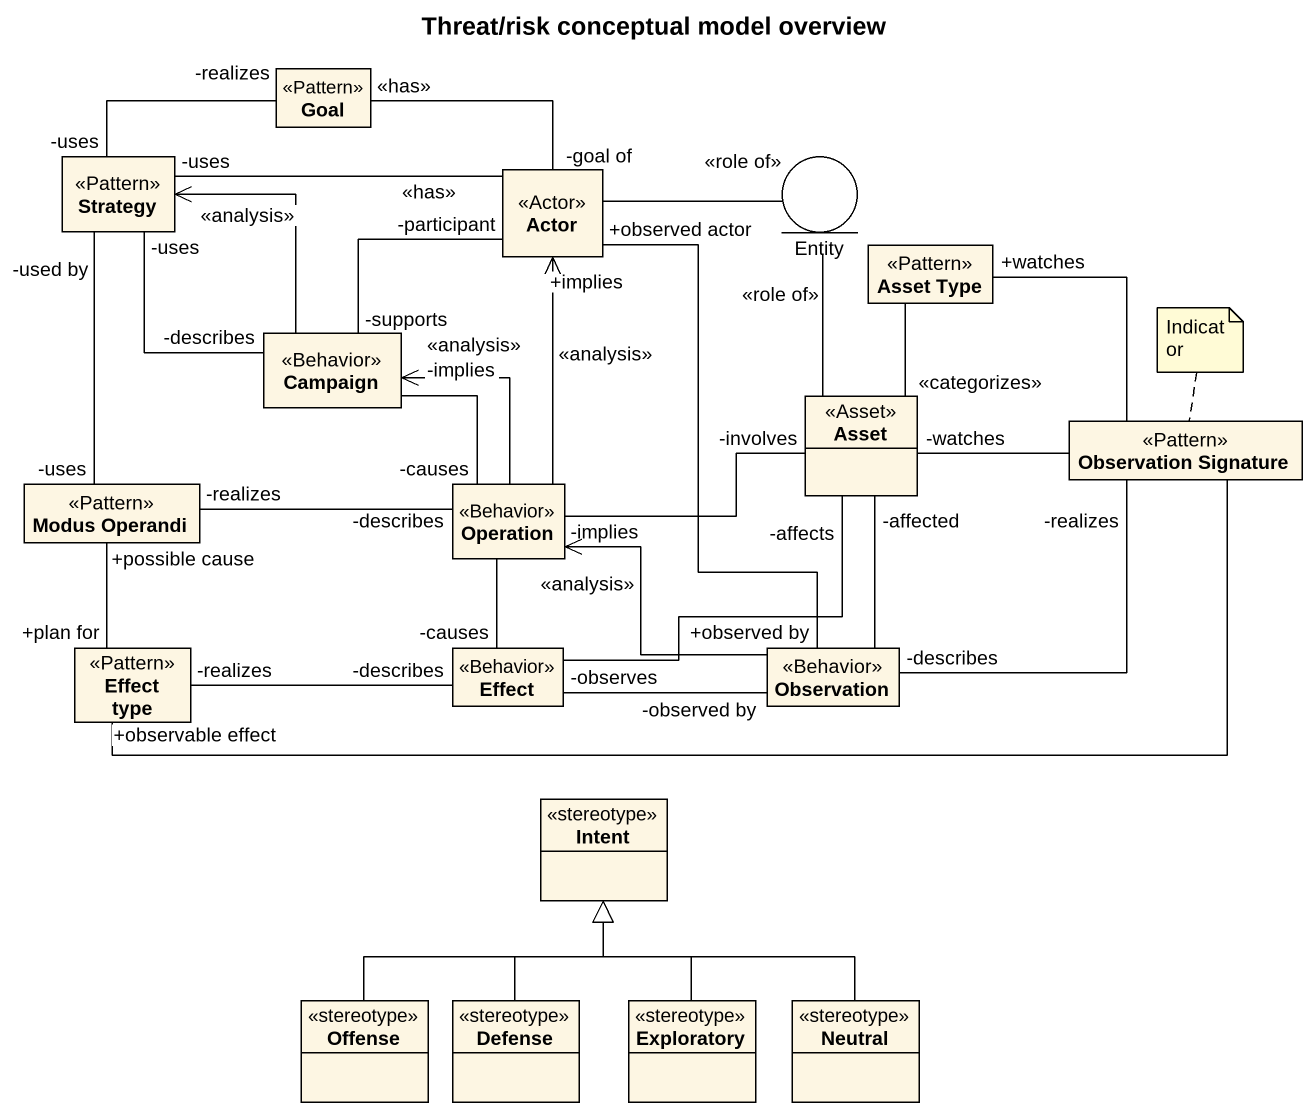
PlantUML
@startuml
title Threat/risk conceptual model overview
allowmixing
hide circle
hide empty members
class Goal <<Pattern>>
class Strategy <<Pattern>>
entity "Entity" as Entity_
class "Actor" as Actor_ <<Actor>>
class "Asset Type" as Asset_Type <<Pattern>>
class Campaign <<Behavior>>
class Asset <<Asset>>
class "Observation Signature" as Observation_Signature <<Pattern>>
class "Modus Operandi" as Modus_Operandi <<Pattern>>
class Operation <<Behavior>>
class "Effect type" as Effect_type <<Pattern>>
class Effect <<Behavior>>
class Observation <<Behavior>>
class Intent <<stereotype>>
class Offense <<stereotype>>
class Defense <<stereotype>>
class Exploratory <<stereotype>>
class Neutral <<stereotype>>
Strategy "-uses" -right- "-realizes" Goal
Strategy "-used by" -- "-uses" Modus_Operandi
Actor_ "-goal of" -left- "<<has>>" Goal
Actor_ -left- "-uses" Strategy
Actor_ -right- "<<role of>>" Entity_
Actor_ "-participant\n<<has>>" -- "-supports" Campaign
Asset_Type -- "<<categorizes>>" Asset
Campaign "-describes" -up- "-uses" Strategy
Campaign -up-> Strategy : <<analysis>>
Campaign -- "-causes" Operation
Asset -up- "<<role of>>" Entity_
Observation_Signature -up- "+watches" Asset_Type
Observation_Signature -left- "-watches" Asset
Observation_Signature -left- "+observable effect" Effect_type
Observation_Signature "-realizes" -- "-describes" Observation
Modus_Operandi "-realizes" -right- "-describes" Operation
Operation -up-> "+implies" Actor_ : <<analysis>>
Operation -up-> "-implies" Campaign : <<analysis>>
Operation -right- "-involves" Asset
Operation -- "-causes" Effect
Effect_type "+plan for" -up- "+possible cause" Modus_Operandi
Effect_type "-realizes" -right- "-describes" Effect
Effect -up- "-affects" Asset
Observation "+observed by" -up- "+observed actor" Actor_
Observation -up- "-affected" Asset
Observation -left-> "-implies" Operation : <<analysis>>
Observation "-observed by" -left- "-observes" Effect
Offense -up-|> Intent
Defense -up-|> Intent
Exploratory -up-|> Intent
Neutral -up-|> Intent
note top of Observation_Signature : Indicator
@enduml
